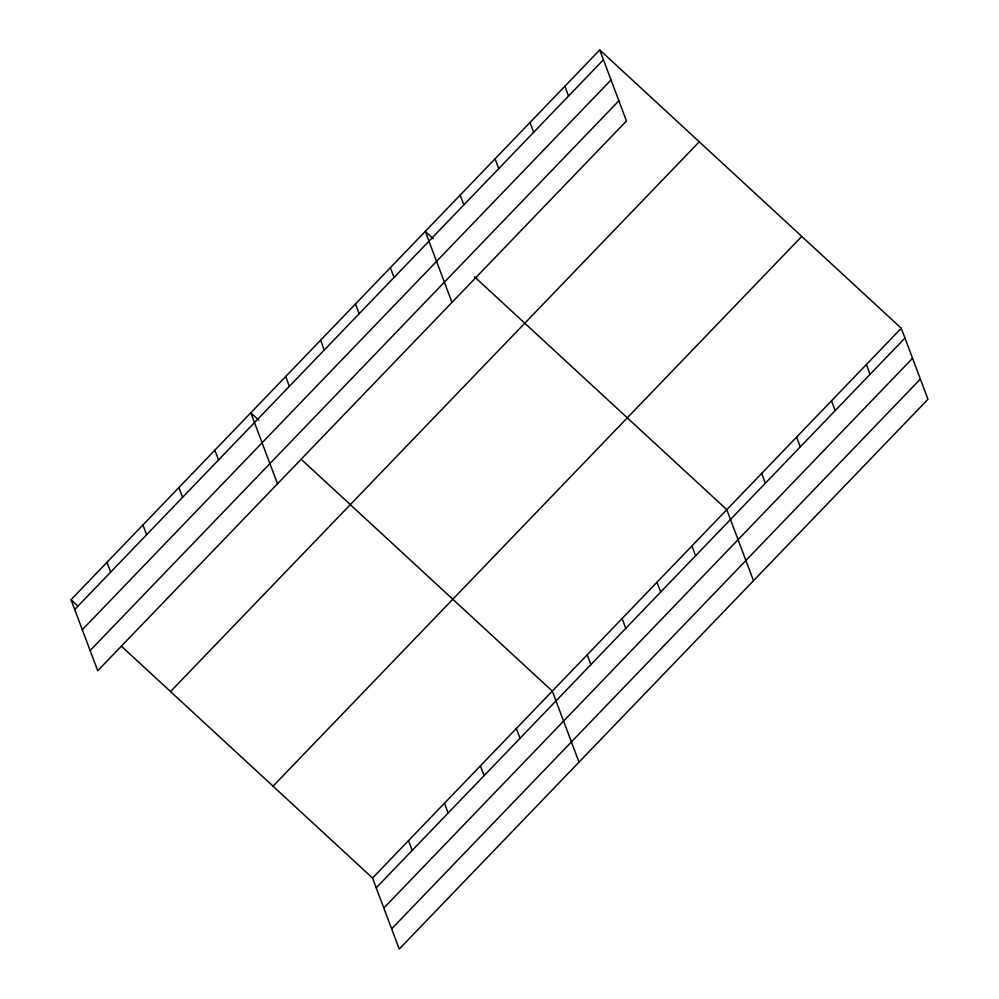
<?xml version="1.0" encoding="UTF-8"?>
<svg xmlns="http://www.w3.org/2000/svg" width="999" height="999" viewBox="0 0 999 999"><rect width="100%" height="100%" fill="white"/><g stroke="black" fill="none" stroke-linecap="round" stroke-linejoin="round"><path stroke-width="1.5" d="M599.762 49.95L626.46 120.979L97.727 670.741L71.029 599.712L599.762 49.95L901.273 328.259L927.971 399.288L399.238 949.05L372.54 878.021L121.341 646.166M74.7 609.502L603.446 59.74M82.305 629.72L611.038 79.957M90.122 650.536L618.856 100.774M170.529 691.558L699.263 141.796M273.039 786.176L801.772 236.413M372.54 878.021L901.273 328.259M376.223 887.811L904.957 338.049M383.816 908.029L912.549 358.266M391.645 928.845L920.379 379.083M433.279 238.761L425.274 231.368L451.973 302.397M474.45 276.76L726.797 509.677L753.496 580.706M258.803 420.179L250.799 412.787L277.497 483.828M301.111 459.24L552.31 691.096L579.008 762.137M71.029 599.712L77.885 606.043M866.383 364.548L870.067 374.338M831.48 400.824L835.164 410.626M796.59 437.112L800.274 446.903M761.688 473.401L765.371 483.191M564.86 86.239L568.543 96.029M691.895 545.966L695.579 555.756M529.97 122.515L533.653 132.318M657.005 582.242L660.689 592.045M495.067 158.804L498.751 168.594M622.102 618.531L625.786 628.334M460.177 195.092L463.848 204.882M587.212 654.82L590.896 664.61M390.384 267.657L394.056 277.447M516.358 728.483L520.042 738.286M355.482 303.946L359.165 313.736M320.592 340.222L324.263 350.025M480.407 765.871L484.09 775.661M285.689 376.511L289.373 386.301M444.455 803.258L448.139 813.049M408.491 840.634L412.175 850.436M214.835 450.174L218.519 459.977M178.883 487.562L182.567 497.352M142.932 524.95L146.616 534.74M106.98 562.325L110.664 572.127"/></g></svg>
